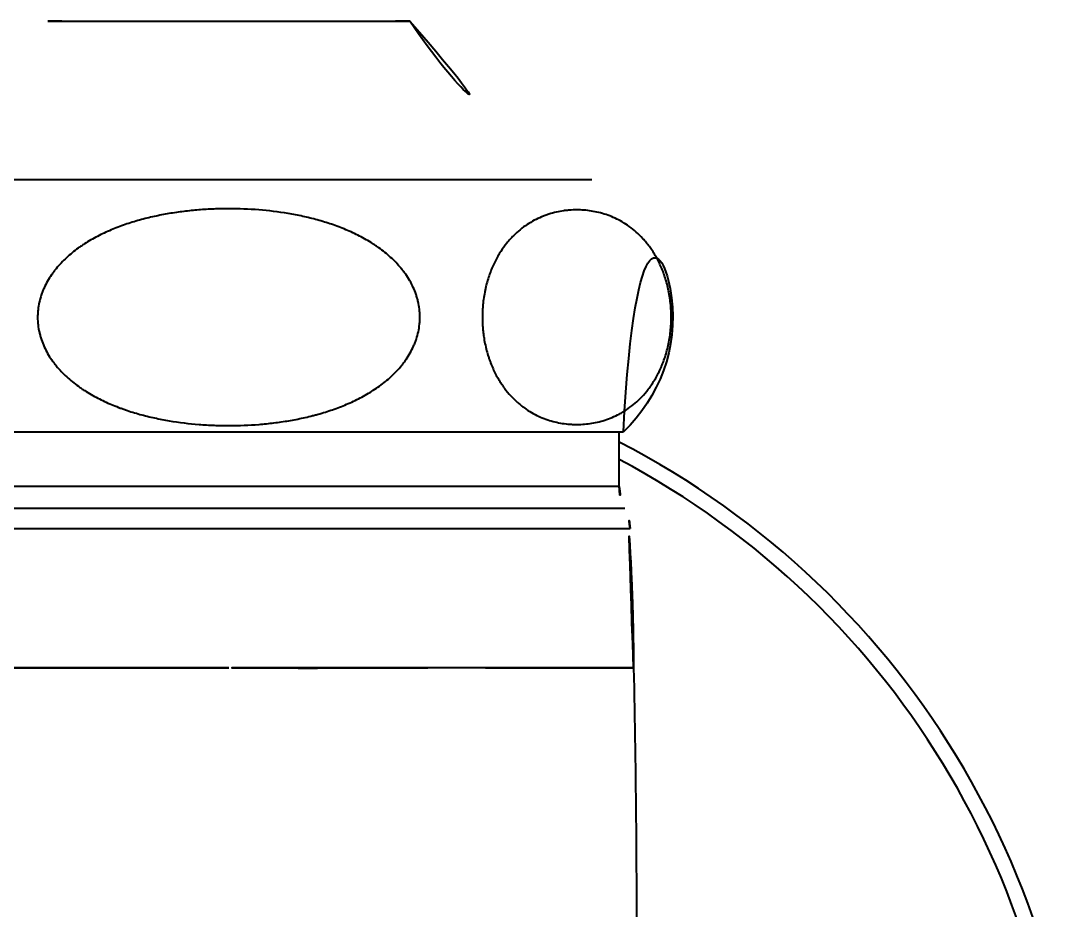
# Model space of a CAD drawing. Extents: x 16296677672 to 16296678106, y -37409616503 to -37409616185.
# Drawn here: x 16296677780.82 to 16296677814.7, y -37409616377.86 to -37409616349.19 of the extents above; entities that cross this region are included whole.
import ezdxf

# ---------------------------------------------------------------- set-up
doc = ezdxf.new("R2010")
doc.units = 0
doc.header["$LTSCALE"] = 10
doc.header["$MEASUREMENT"] = 0
doc.header["$PDMODE"] = 3
doc.header["$PDSIZE"] = -10
doc.layers.get('0').update_dxf_attribs({"linetype": 'CONTINUOUS'})
doc.layers.get('DEFPOINTS').update_dxf_attribs({"linetype": 'CONTINUOUS'})
doc.layers.add('DWG', color=7, linetype='CONTINUOUS')
doc.styles.add('Daelim Dimension', font='')
doc.styles.get('Daelim Dimension').set_extended_font_data('나눔고딕')
doc.dimstyles.new('DEFAULT', dxfattribs={"dimscale": 2, "dimtxt": 2, "dimasz": 2, "dimexe": 0, "dimexo": 2, "dimgap": 1, "dimtad": 1, "dimdec": 1, "dimzin": 9, "dimdsep": 46, "dimtxsty": 'Daelim Dimension', "dimcen": 0.5, "dimclrd": 252, "dimclre": 252, "dimclrt": 3, "dimadec": 1, "dimazin": 0, "dimtfac": 1, "dimtdec": 1, "dimtix": 1, "dimtmove": 0, "dimatfit": 3, "dimfxl": 1, "dimtolj": 1, "dimtzin": 1, "dimlwd": 9, "dimlwe": 9, "dimarcsym": 0})

# ---------------------------------------------------------------- blocks, each defined once
blk = doc.blocks.new('*D92')
at = {"color": 5, "lineweight": 9, "ltscale": 0.5, "transparency": 16777216}
for p, q in [((16296677826.205391, -37409616336.265823), (16296677851.151831, -37409616336.265823)), ((16296677851.151831, -37409616383.218193), (16296677851.151831, -37409616340.265823)), ((16296677791.52178, -37409616387.218193), (16296677851.151831, -37409616387.218193))]:
    blk.add_line(p, q, dxfattribs=at)
at = {"color": 5, "ltscale": 0.5, "transparency": 16777216}
for points in [[(16296677850.485161, -37409616340.265823), (16296677851.818501, -37409616340.265823), (16296677851.151831, -37409616336.265823)], [(16296677850.485161, -37409616383.218193), (16296677851.818501, -37409616383.218193), (16296677851.151831, -37409616387.218193)]]:
    blk.add_solid(points, dxfattribs=at)
at = {"layer": 'DEFPOINTS', "color": 0, "ltscale": 0.5, "transparency": 16777216}
for p in [(16296677822.205391, -37409616336.265823), (16296677851.151831, -37409616336.265823), (16296677787.52178, -37409616387.218193)]:
    blk.add_point(p, dxfattribs=at)
at = {"color": 7, "ltscale": 0.5, "transparency": 16777216, "insert": (16296677845.885719, -37409616361.730659), "char_height": 6, "attachment_point": 5, "rotation": 90, "style": 'Daelim Dimension'}
blk.add_mtext('\\A1;60~67', dxfattribs=at)

msp = doc.modelspace()

# ---------------------------------------------------------------- linework, layer by layer
at = {"ltscale": 0.5}
for radius, start, end in [(27.5, 293.3110896, 62.7301596), (27, 295.2252335, 62.1818648)]:
    msp.add_arc((16296677787.52177, -37409616387.21817), radius, start, end, dxfattribs=at)
at = {"layer": 'DWG', "color": 0}
for p, q in [((16296677782.137039, -37409616349.193901), (16296677781.67985, -37409616349.196297)), ((16296677781.67985, -37409616349.196297), (16296677793.363689, -37409616349.196297)), ((16296677782.137039, -37409616349.193901), (16296677792.9065, -37409616349.193901)), ((16296677793.363689, -37409616349.196297), (16296677792.9065, -37409616349.193901)), ((16296677775.803749, -37409616354.307137), (16296677799.23979, -37409616354.307137)), ((16296677774.789499, -37409616362.440559), (16296677800.25404, -37409616362.440559)), ((16296677800.121771, -37409616364.208908), (16296677800.121771, -37409616362.440437)), ((16296677800.121771, -37409616364.208908), (16296677774.92177, -37409616364.208908)), ((16296677774.74803, -37409616364.909653), (16296677800.295509, -37409616364.909653)), ((16296677774.575159, -37409616365.559143), (16296677800.46838, -37409616365.559143))]:
    msp.add_line(p, q, dxfattribs=at)
for centre, radius, start, end in [((16296677769.76367, -37409616341.42926), 14.224, 295.127748, 326.9034671), ((16296677805.279869, -37409616341.42926), 14.224, 213.0965329, 244.872252), ((16296677796.768141, -37409616358.7453), 5.08, 313.3303187, 60.8862732), ((16296677801.621771, -37409616364.208908), 1.5, 180, 207.8503203), ((16296677798.969259, -37409616365.610397), 1.5, 1.9578583, 27.8503203)]:
    msp.add_arc(centre, radius, start, end, dxfattribs=at)
for points, knots in [([(16296677787.52177, -37409616355.248009), (16296677787.846161, -37409616355.248009), (16296677788.16835, -37409616355.260757), (16296677788.80829, -37409616355.312073), (16296677789.12604, -37409616355.350616), (16296677789.59893, -37409616355.43013), (16296677789.755939, -37409616355.460274), (16296677790.068569, -37409616355.528503), (16296677790.224211, -37409616355.566612), (16296677790.53393, -37409616355.651772), (16296677790.688021, -37409616355.698822), (16296677790.91783, -37409616355.77713), (16296677790.994209, -37409616355.804527), (16296677791.14649, -37409616355.862137), (16296677791.2225, -37409616355.892403), (16296677791.448139, -37409616355.987099), (16296677791.59577, -37409616356.05558), (16296677791.884609, -37409616356.204773), (16296677792.02582, -37409616356.285461), (16296677792.197599, -37409616356.39537), (16296677792.23172, -37409616356.417809), (16296677792.299459, -37409616356.463638), (16296677792.33304, -37409616356.487007), (16296677792.43252, -37409616356.558273), (16296677792.497299, -37409616356.607399), (16296677792.68672, -37409616356.76001), (16296677792.80645, -37409616356.868683), (16296677792.974461, -37409616357.0439), (16296677793.028521, -37409616357.104362), (16296677793.1064, -37409616357.198463), (16296677793.131821, -37409616357.230392), (16296677793.181511, -37409616357.295464), (16296677793.205839, -37409616357.328667), (16296677793.3234, -37409616357.49646), (16296677793.405251, -37409616357.636993), (16296677793.50729, -37409616357.858521), (16296677793.53783, -37409616357.934158), (16296677793.57795, -37409616358.050552), (16296677793.59038, -37409616358.089897), (16296677793.61298, -37409616358.168633), (16296677793.623199, -37409616358.20813), (16296677793.66885, -37409616358.406303), (16296677793.68807, -37409616358.566971), (16296677793.68951, -37409616358.770599), (16296677793.68866, -37409616358.811462), (16296677793.68564, -37409616358.872978), (16296677793.684349, -37409616358.893547), (16296677793.681179, -37409616358.934593), (16296677793.67182, -37409616359.03685), (16296677793.655479, -37409616359.137421), (16296677793.62084, -37409616359.296288), (16296677793.59927, -37409616359.374687), (16296677793.56078, -37409616359.490829), (16296677793.546921, -37409616359.529297), (16296677793.517179, -37409616359.605728), (16296677793.501261, -37409616359.643784), (16296677793.417419, -37409616359.831062), (16296677793.336599, -37409616359.972603), (16296677793.22098, -37409616360.140747), (16296677793.197121, -37409616360.173927), (16296677793.14798, -37409616360.239449), (16296677793.12266, -37409616360.271828), (16296677793.044901, -37409616360.36734), (16296677792.990931, -37409616360.428596), (16296677792.82329, -37409616360.605881), (16296677792.703939, -37409616360.715477), (16296677792.452579, -37409616360.920319), (16296677792.32053, -37409616361.015572), (16296677792.04546, -37409616361.193459), (16296677791.90461, -37409616361.274696), (16296677791.61747, -37409616361.424522), (16296677791.471161, -37409616361.493073), (16296677791.173861, -37409616361.619278), (16296677791.02286, -37409616361.676933), (16296677790.71674, -37409616361.782623), (16296677790.561609, -37409616361.830658), (16296677790.36536, -37409616361.885277), (16296677790.325991, -37409616361.895927), (16296677790.247271, -37409616361.916634), (16296677790.12911, -37409616361.946831), (16296677790.0107, -37409616361.974541), (16296677789.77356, -37409616362.026817), (16296677789.615061, -37409616362.057518), (16296677789.29731, -37409616362.11142), (16296677789.138069, -37409616362.134613), (16296677788.81889, -37409616362.174088), (16296677788.65896, -37409616362.190361), (16296677788.17819, -37409616362.22934), (16296677787.85639, -37409616362.242287), (16296677787.371811, -37409616362.242737), (16296677787.20997, -37409616362.239723), (16296677786.966721, -37409616362.230278), (16296677786.885481, -37409616362.226311), (16296677786.723391, -37409616362.216743), (16296677786.6425, -37409616362.211143), (16296677786.23884, -37409616362.179008), (16296677785.91843, -37409616362.140182), (16296677785.44203, -37409616362.06002), (16296677785.28393, -37409616362.029617), (16296677784.96928, -37409616361.96077), (16296677784.812731, -37409616361.922333), (16296677784.50135, -37409616361.836411), (16296677784.346531, -37409616361.788948), (16296677784.15424, -37409616361.723129), (16296677784.11585, -37409616361.709641), (16296677784.03919, -37409616361.681992), (16296677784.0009, -37409616361.667809), (16296677783.886551, -37409616361.624352), (16296677783.810961, -37409616361.594109), (16296677783.586229, -37409616361.499367), (16296677783.43914, -37409616361.430847), (16296677783.151199, -37409616361.281548), (16296677783.010349, -37409616361.200752), (16296677782.838921, -37409616361.090652), (16296677782.804871, -37409616361.068169), (16296677782.737249, -37409616361.022247), (16296677782.703711, -37409616360.998817), (16296677782.60437, -37409616360.927383), (16296677782.539671, -37409616360.87812), (16296677782.35051, -37409616360.725067), (16296677782.23093, -37409616360.616081), (16296677782.06316, -37409616360.440224), (16296677782.00918, -37409616360.379532), (16296677781.93144, -37409616360.285049), (16296677781.906059, -37409616360.252983), (16296677781.856461, -37409616360.187622), (16296677781.83234, -37409616360.154457), (16296677781.71566, -37409616359.986847), (16296677781.634371, -37409616359.846321), (16296677781.53307, -37409616359.624489), (16296677781.50275, -37409616359.548698), (16296677781.46961, -37409616359.451424), (16296677781.46323, -37409616359.43187), (16296677781.451019, -37409616359.392754), (16296677781.433531, -37409616359.333939), (16296677781.418449, -37409616359.274818), (16296677781.3736, -37409616359.077011), (16296677781.354891, -37409616358.916473), (16296677781.35413, -37409616358.712784), (16296677781.35511, -37409616358.671883), (16296677781.358339, -37409616358.610313), (16296677781.359711, -37409616358.589737), (16296677781.36301, -37409616358.548813), (16296677781.372669, -37409616358.446808), (16296677781.389299, -37409616358.346443), (16296677781.424379, -37409616358.187843), (16296677781.44615, -37409616358.109528), (16296677781.48497, -37409616357.993523), (16296677781.49894, -37409616357.955078), (16296677781.5289, -37409616357.878693), (16296677781.54491, -37409616357.840729), (16296677781.629089, -37409616357.653976), (16296677781.710159, -37409616357.512741), (16296677781.82609, -37409616357.344887), (16296677781.85001, -37409616357.31176), (16296677781.89929, -37409616357.246353), (16296677781.92469, -37409616357.213997), (16296677782.002489, -37409616357.118797), (16296677782.05648, -37409616357.057739), (16296677782.224199, -37409616356.880951), (16296677782.343599, -37409616356.771606), (16296677782.53223, -37409616356.618294), (16296677782.596701, -37409616356.56897), (16296677782.695641, -37409616356.497498), (16296677782.728991, -37409616356.474091), (16296677782.796419, -37409616356.428093), (16296677782.83054, -37409616356.405457), (16296677783.002291, -37409616356.294647), (16296677783.143009, -37409616356.213631), (16296677783.42997, -37409616356.064201), (16296677783.576191, -37409616355.995811), (16296677783.873381, -37409616355.869873), (16296677784.02433, -37409616355.812317), (16296677784.33042, -37409616355.706833), (16296677784.48559, -37409616355.658859), (16296677784.799561, -37409616355.571617), (16296677784.95715, -37409616355.5327), (16296677785.27338, -37409616355.463097), (16296677785.43202, -37409616355.432426), (16296677785.750259, -37409616355.378571), (16296677785.909861, -37409616355.355377), (16296677786.22994, -37409616355.315933), (16296677786.550911, -37409616355.283417), (16296677786.873569, -37409616355.264107), (16296677787.11618, -37409616355.254463), (16296677787.23764, -37409616355.250832), (16296677787.37962, -37409616355.248718), (16296677787.440519, -37409616355.248268), (16296677787.48114, -37409616355.248062), (16296677787.501499, -37409616355.248009), (16296677787.52177, -37409616355.248009)], [0, 0, 0, 0, 0.03125, 0.03125, 0.0625, 0.0625, 0.078125, 0.078125, 0.09375, 0.09375, 0.109375, 0.109375, 0.1171875, 0.1171875, 0.125, 0.125, 0.140625, 0.140625, 0.15625, 0.15625, 0.16015625, 0.16015625, 0.1640625, 0.1640625, 0.171875, 0.171875, 0.1875, 0.1875, 0.1953125, 0.1953125, 0.19921875, 0.19921875, 0.203125, 0.203125, 0.21875, 0.21875, 0.2265625, 0.2265625, 0.23046875, 0.23046875, 0.234375, 0.234375, 0.25, 0.25, 0.25390625, 0.25390625, 0.255859375, 0.255859375, 0.2578125, 0.265625, 0.265625, 0.2734375, 0.2734375, 0.27734375, 0.27734375, 0.28125, 0.28125, 0.296875, 0.296875, 0.30078125, 0.30078125, 0.3046875, 0.3046875, 0.3125, 0.3125, 0.328125, 0.328125, 0.34375, 0.34375, 0.359375, 0.359375, 0.375, 0.375, 0.390625, 0.390625, 0.40625, 0.40625, 0.41015625, 0.41015625, 0.4140625, 0.421875, 0.421875, 0.4375, 0.4375, 0.453125, 0.453125, 0.46875, 0.46875, 0.5, 0.5, 0.515625, 0.515625, 0.5234375, 0.5234375, 0.53125, 0.53125, 0.5625, 0.5625, 0.578125, 0.578125, 0.59375, 0.59375, 0.609375, 0.609375, 0.61328125, 0.61328125, 0.6171875, 0.6171875, 0.625, 0.625, 0.640625, 0.640625, 0.65625, 0.65625, 0.66015625, 0.66015625, 0.6640625, 0.6640625, 0.671875, 0.671875, 0.6875, 0.6875, 0.6953125, 0.6953125, 0.69921875, 0.69921875, 0.703125, 0.703125, 0.71875, 0.71875, 0.7265625, 0.7265625, 0.728515625, 0.728515625, 0.73046875, 0.734375, 0.734375, 0.75, 0.75, 0.75390625, 0.75390625, 0.755859375, 0.755859375, 0.7578125, 0.765625, 0.765625, 0.7734375, 0.7734375, 0.77734375, 0.77734375, 0.78125, 0.78125, 0.796875, 0.796875, 0.80078125, 0.80078125, 0.8046875, 0.8046875, 0.8125, 0.8125, 0.828125, 0.828125, 0.8359375, 0.8359375, 0.83984375, 0.83984375, 0.84375, 0.84375, 0.859375, 0.859375, 0.875, 0.875, 0.890625, 0.890625, 0.90625, 0.90625, 0.921875, 0.921875, 0.9375, 0.9375, 0.953125, 0.953125, 0.96875, 0.984375, 0.984375, 0.9921875, 0.99609375, 0.998046875, 0.998046875, 1, 1, 1, 1]), ([(16296677798.568899, -37409616355.29026), (16296677798.729099, -37409616355.280609), (16296677798.88839, -37409616355.28376), (16296677799.205191, -37409616355.315132), (16296677799.3627, -37409616355.343353), (16296677799.597509, -37409616355.406082), (16296677799.675541, -37409616355.430412), (16296677799.83107, -37409616355.486473), (16296677799.908581, -37409616355.518204), (16296677800.063009, -37409616355.589813), (16296677800.139931, -37409616355.629707), (16296677800.293119, -37409616355.718781), (16296677800.369381, -37409616355.767937), (16296677800.521139, -37409616355.877098), (16296677800.595881, -37409616355.936546), (16296677800.742701, -37409616356.066422), (16296677800.814791, -37409616356.136848), (16296677800.920641, -37409616356.252052), (16296677800.95554, -37409616356.292053), (16296677801.00725, -37409616356.354683), (16296677801.024401, -37409616356.376022), (16296677801.058399, -37409616356.419487), (16296677801.07523, -37409616356.44162), (16296677801.15851, -37409616356.554207), (16296677801.22237, -37409616356.650589), (16296677801.3437, -37409616356.85788), (16296677801.40119, -37409616356.968788), (16296677801.468229, -37409616357.118423), (16296677801.48139, -37409616357.148888), (16296677801.5072, -37409616357.211021), (16296677801.51988, -37409616357.242752), (16296677801.556829, -37409616357.339127), (16296677801.58005, -37409616357.405006), (16296677801.645201, -37409616357.607727), (16296677801.682659, -37409616357.749649), (16296677801.716909, -37409616357.918282), (16296677801.7206, -37409616357.937141), (16296677801.72777, -37409616357.975121), (16296677801.73123, -37409616357.994247), (16296677801.74123, -37409616358.051682), (16296677801.74737, -37409616358.090134), (16296677801.764231, -37409616358.206009), (16296677801.782511, -37409616358.361877), (16296677801.79229, -37409616358.520523), (16296677801.79631, -37409616358.640587), (16296677801.797501, -37409616358.70089), (16296677801.797409, -37409616358.761597), (16296677801.79707, -37409616358.802177), (16296677801.796749, -37409616358.82254), (16296677801.792629, -37409616359.005203), (16296677801.779949, -37409616359.163818), (16296677801.74852, -37409616359.396629), (16296677801.73597, -37409616359.473373), (16296677801.70677, -37409616359.62516), (16296677801.69035, -37409616359.699059), (16296677801.63616, -37409616359.915077), (16296677801.59347, -37409616360.051659), (16296677801.53293, -37409616360.214279), (16296677801.52047, -37409616360.246353), (16296677801.49506, -37409616360.309212), (16296677801.45615, -37409616360.401756), (16296677801.41494, -37409616360.48938), (16296677801.329769, -37409616360.658684), (16296677801.26932, -37409616360.763657), (16296677801.17396, -37409616360.911057), (16296677801.141399, -37409616360.958504), (16296677801.09144, -37409616361.027283), (16296677801.07464, -37409616361.049767), (16296677801.040859, -37409616361.09375), (16296677801.023861, -37409616361.115273), (16296677800.938351, -37409616361.220657), (16296677800.868311, -37409616361.297882), (16296677800.72551, -37409616361.440437), (16296677800.652731, -37409616361.50576), (16296677800.50481, -37409616361.626068), (16296677800.429661, -37409616361.681053), (16296677800.31535, -37409616361.756592), (16296677800.276951, -37409616361.780632), (16296677800.19976, -37409616361.826439), (16296677800.1611, -37409616361.848137), (16296677800.044889, -37409616361.909866), (16296677799.96714, -37409616361.946548), (16296677799.81115, -37409616362.011963), (16296677799.73291, -37409616362.040672), (16296677799.575979, -37409616362.090881), (16296677799.49729, -37409616362.112358), (16296677799.260599, -37409616362.166672), (16296677799.101971, -37409616362.189453), (16296677798.86286, -37409616362.204758), (16296677798.782961, -37409616362.206688), (16296677798.662821, -37409616362.204803), (16296677798.622681, -37409616362.203369), (16296677798.542509, -37409616362.198914), (16296677798.502501, -37409616362.195877), (16296677798.302851, -37409616362.17672), (16296677798.14436, -37409616362.148689), (16296677797.9086, -37409616362.08625), (16296677797.830351, -37409616362.062019), (16296677797.674549, -37409616362.006218), (16296677797.59701, -37409616361.974663), (16296677797.442711, -37409616361.903488), (16296677797.36595, -37409616361.863876), (16296677797.21331, -37409616361.77562), (16296677797.13743, -37409616361.726967), (16296677797.024361, -37409616361.646179), (16296677796.986799, -37409616361.617943), (16296677796.93067, -37409616361.573441), (16296677796.911989, -37409616361.55825), (16296677796.87471, -37409616361.52713), (16296677796.85611, -37409616361.5112), (16296677796.76367, -37409616361.429916), (16296677796.69121, -37409616361.35952), (16296677796.549721, -37409616361.206352), (16296677796.48068, -37409616361.123596), (16296677796.39691, -37409616361.011009), (16296677796.380289, -37409616360.988029), (16296677796.347309, -37409616360.941109), (16296677796.330959, -37409616360.917183), (16296677796.282579, -37409616360.844238), (16296677796.25115, -37409616360.793991), (16296677796.159451, -37409616360.638023), (16296677796.10177, -37409616360.527138), (16296677796.021379, -37409616360.348557), (16296677795.9956, -37409616360.286987), (16296677795.958651, -37409616360.191208), (16296677795.946609, -37409616360.158707), (16296677795.923149, -37409616360.092506), (16296677795.91172, -37409616360.058777), (16296677795.856689, -37409616359.888634), (16296677795.81901, -37409616359.746437), (16296677795.773239, -37409616359.522881), (16296677795.75979, -37409616359.44664), (16296677795.74542, -37409616359.348991), (16296677795.74268, -37409616359.329353), (16296677795.737459, -37409616359.290077), (16296677795.730061, -37409616359.231102), (16296677795.723881, -37409616359.171898), (16296677795.70603, -37409616358.974037), (16296677795.700451, -37409616358.814148), (16296677795.704781, -37409616358.61219), (16296677795.706209, -37409616358.571678), (16296677795.710251, -37409616358.490509), (16296677795.71282, -37409616358.450233), (16296677795.722179, -37409616358.330254), (16296677795.730579, -37409616358.251427), (16296677795.75148, -37409616358.095993), (16296677795.763981, -37409616358.019379), (16296677795.785709, -37409616357.906052), (16296677795.793449, -37409616357.868538), (16296677795.8099, -37409616357.794037), (16296677795.818569, -37409616357.757278), (16296677795.86388, -37409616357.576347), (16296677795.90649, -37409616357.440163), (16296677795.978399, -37409616357.246643), (16296677796.00371, -37409616357.183937), (16296677796.04356, -37409616357.09243), (16296677796.05718, -37409616357.062309), (16296677796.084949, -37409616357.003082), (16296677796.099051, -37409616356.974052), (16296677796.170641, -37409616356.831673), (16296677796.23126, -37409616356.726517), (16296677796.35799, -37409616356.530647), (16296677796.42412, -37409616356.439934), (16296677796.526859, -37409616356.313171), (16296677796.56171, -37409616356.272476), (16296677796.632509, -37409616356.194023), (16296677796.668221, -37409616356.15654), (16296677796.77618, -37409616356.048859), (16296677796.84926, -37409616355.983383), (16296677796.997311, -37409616355.863159), (16296677797.07229, -37409616355.808434), (16296677797.22389, -37409616355.708351), (16296677797.30051, -37409616355.663017), (16296677797.45525, -37409616355.580818), (16296677797.533369, -37409616355.543938), (16296677797.65156, -37409616355.494438), (16296677797.691099, -37409616355.47892), (16296677797.770241, -37409616355.44986), (16296677797.809851, -37409616355.436287), (16296677797.928869, -37409616355.398392), (16296677798.008421, -37409616355.376831), (16296677798.16791, -37409616355.340599), (16296677798.24785, -37409616355.325943), (16296677798.36804, -37409616355.308884), (16296677798.4282, -37409616355.301582), (16296677798.49851, -37409616355.295212), (16296677798.533701, -37409616355.292557), (16296677798.54878, -37409616355.291527), (16296677798.55884, -37409616355.290878), (16296677798.56389, -37409616355.290558), (16296677798.568899, -37409616355.29026)], [0, 0, 0, 0, 0.03125, 0.03125, 0.0625, 0.0625, 0.078125, 0.078125, 0.09375, 0.09375, 0.109375, 0.109375, 0.125, 0.125, 0.140625, 0.140625, 0.15625, 0.15625, 0.1640625, 0.1640625, 0.16796875, 0.16796875, 0.171875, 0.171875, 0.1875, 0.1875, 0.203125, 0.203125, 0.20703125, 0.20703125, 0.2109375, 0.2109375, 0.21875, 0.21875, 0.234375, 0.234375, 0.236328125, 0.236328125, 0.23828125, 0.23828125, 0.2421875, 0.2421875, 0.25, 0.2578125, 0.2578125, 0.26171875, 0.263671875, 0.263671875, 0.265625, 0.265625, 0.28125, 0.28125, 0.2890625, 0.2890625, 0.296875, 0.296875, 0.3125, 0.3125, 0.31640625, 0.31640625, 0.3203125, 0.328125, 0.328125, 0.34375, 0.34375, 0.3515625, 0.3515625, 0.35546875, 0.35546875, 0.359375, 0.359375, 0.375, 0.375, 0.390625, 0.390625, 0.40625, 0.40625, 0.4140625, 0.4140625, 0.421875, 0.421875, 0.4375, 0.4375, 0.453125, 0.453125, 0.46875, 0.46875, 0.5, 0.5, 0.515625, 0.515625, 0.5234375, 0.5234375, 0.53125, 0.53125, 0.5625, 0.5625, 0.578125, 0.578125, 0.59375, 0.59375, 0.609375, 0.609375, 0.625, 0.625, 0.6328125, 0.6328125, 0.63671875, 0.63671875, 0.640625, 0.640625, 0.65625, 0.65625, 0.671875, 0.671875, 0.67578125, 0.67578125, 0.6796875, 0.6796875, 0.6875, 0.6875, 0.703125, 0.703125, 0.7109375, 0.7109375, 0.71484375, 0.71484375, 0.71875, 0.71875, 0.734375, 0.734375, 0.7421875, 0.7421875, 0.744140625, 0.744140625, 0.74609375, 0.75, 0.75, 0.765625, 0.765625, 0.76953125, 0.76953125, 0.7734375, 0.7734375, 0.78125, 0.78125, 0.7890625, 0.7890625, 0.79296875, 0.79296875, 0.796875, 0.796875, 0.8125, 0.8125, 0.8203125, 0.8203125, 0.82421875, 0.82421875, 0.828125, 0.828125, 0.84375, 0.84375, 0.859375, 0.859375, 0.8671875, 0.8671875, 0.875, 0.875, 0.890625, 0.890625, 0.90625, 0.90625, 0.921875, 0.921875, 0.9375, 0.9375, 0.9453125, 0.9453125, 0.953125, 0.953125, 0.96875, 0.96875, 0.984375, 0.984375, 0.9921875, 0.99609375, 0.998046875, 0.999023437, 0.999023437, 1, 1, 1, 1]), ([(16296677787.521681, -37409616370.052757), (16296677787.47407, -37409616370.052567), (16296677787.37887, -37409616370.0522), (16296677787.236191, -37409616370.051743), (16296677787.0938, -37409616370.051559), (16296677786.951771, -37409616370.051567), (16296677786.81007, -37409616370.051529), (16296677786.668671, -37409616370.051529), (16296677786.52758, -37409616370.051582), (16296677786.38681, -37409616370.051697), (16296677786.246349, -37409616370.051872), (16296677786.106211, -37409616370.052078), (16296677785.966379, -37409616370.052254), (16296677785.82683, -37409616370.052383), (16296677785.687571, -37409616370.052429), (16296677785.548599, -37409616370.052422), (16296677785.40991, -37409616370.052353), (16296677785.2715, -37409616370.052254), (16296677785.133381, -37409616370.052078), (16296677784.99555, -37409616370.051872), (16296677784.858009, -37409616370.051659), (16296677784.72077, -37409616370.051453), (16296677784.58383, -37409616370.051247), (16296677784.447201, -37409616370.051109), (16296677784.310881, -37409616370.051033), (16296677784.174879, -37409616370.051003), (16296677784.039209, -37409616370.051048), (16296677783.903851, -37409616370.051163), (16296677783.76882, -37409616370.051353), (16296677783.634109, -37409616370.051582), (16296677783.49971, -37409616370.051849), (16296677783.365629, -37409616370.052109), (16296677783.23184, -37409616370.052338), (16296677783.098339, -37409616370.052521), (16296677782.965139, -37409616370.05265), (16296677782.832211, -37409616370.052719), (16296677782.701599, -37409616370.052742), (16296677782.573469, -37409616370.052757), (16296677782.447941, -37409616370.052788), (16296677782.3232, -37409616370.052841), (16296677782.19924, -37409616370.052948), (16296677782.07608, -37409616370.053131), (16296677781.953711, -37409616370.053398), (16296677781.83218, -37409616370.053841), (16296677781.711439, -37409616370.054192), (16296677781.59148, -37409616370.054527), (16296677781.47229, -37409616370.054871), (16296677781.35388, -37409616370.055222), (16296677781.23625, -37409616370.05558), (16296677781.1194, -37409616370.055946), (16296677781.00333, -37409616370.056328), (16296677780.88805, -37409616370.056732), (16296677780.77354, -37409616370.057137), (16296677780.65983, -37409616370.057571), (16296677780.54689, -37409616370.058006), (16296677780.43474, -37409616370.058449), (16296677780.32337, -37409616370.058884), (16296677780.21278, -37409616370.059303), (16296677780.102961, -37409616370.059677), (16296677779.993919, -37409616370.060013), (16296677779.885639, -37409616370.060272), (16296677779.77813, -37409616370.060448), (16296677779.67137, -37409616370.060532), (16296677779.565359, -37409616370.060493), (16296677779.4601, -37409616370.060318), (16296677779.355579, -37409616370.059998), (16296677779.25181, -37409616370.059517), (16296677779.14876, -37409616370.058884), (16296677779.046459, -37409616370.058083), (16296677778.94486, -37409616370.057137), (16296677778.843969, -37409616370.056007), (16296677778.74391, -37409616370.054993), (16296677778.64464, -37409616370.054108), (16296677778.54619, -37409616370.053391), (16296677778.44857, -37409616370.052856), (16296677778.351801, -37409616370.052544), (16296677778.20808, -37409616370.052368), (16296677778.02039, -37409616370.052773), (16296677777.79283, -37409616370.053917), (16296677777.57246, -37409616370.055313), (16296677777.359209, -37409616370.056641), (16296677777.153, -37409616370.057716), (16296677776.953739, -37409616370.058388), (16296677776.76158, -37409616370.058861), (16296677776.57667, -37409616370.059387), (16296677776.398621, -37409616370.059212), (16296677776.22752, -37409616370.058456), (16296677776.06344, -37409616370.05735), (16296677775.90646, -37409616370.056122), (16296677775.756639, -37409616370.054947), (16296677775.61401, -37409616370.053963), (16296677775.478519, -37409616370.053123), (16296677775.38916, -37409616370.052849), (16296677775.339899, -37409616370.052849), (16296677775.32793, -37409616370.052849), (16296677775.31604, -37409616370.052849), (16296677775.30423, -37409616370.052856), (16296677775.292509, -37409616370.052856), (16296677775.280861, -37409616370.052872), (16296677775.2693, -37409616370.052887), (16296677775.25782, -37409616370.052902), (16296677775.24642, -37409616370.052917), (16296677775.2351, -37409616370.052933), (16296677775.223869, -37409616370.052948), (16296677775.212709, -37409616370.052971), (16296677775.20163, -37409616370.052994), (16296677775.190639, -37409616370.053009), (16296677775.179729, -37409616370.053032), (16296677775.1689, -37409616370.053047), (16296677775.15815, -37409616370.053078), (16296677775.14748, -37409616370.053101), (16296677775.13689, -37409616370.053131), (16296677775.126381, -37409616370.053146), (16296677775.11595, -37409616370.053177), (16296677775.10561, -37409616370.053207), (16296677775.095341, -37409616370.05323), (16296677775.085159, -37409616370.053261), (16296677775.07506, -37409616370.053284), (16296677775.065029, -37409616370.053307), (16296677775.05509, -37409616370.053337), (16296677775.045231, -37409616370.053368), (16296677775.03545, -37409616370.053398), (16296677775.025749, -37409616370.053421), (16296677775.01614, -37409616370.053452), (16296677775.006599, -37409616370.053467), (16296677774.997141, -37409616370.053497), (16296677774.98777, -37409616370.053543), (16296677774.97847, -37409616370.053558), (16296677774.969259, -37409616370.053589), (16296677774.960131, -37409616370.053612), (16296677774.951071, -37409616370.053642), (16296677774.942101, -37409616370.053673), (16296677774.93321, -37409616370.053703), (16296677774.9244, -37409616370.053726), (16296677774.91567, -37409616370.053749), (16296677774.90703, -37409616370.05378), (16296677774.89846, -37409616370.053802), (16296677774.889971, -37409616370.053833), (16296677774.881571, -37409616370.053848), (16296677774.87324, -37409616370.053871), (16296677774.865, -37409616370.053886), (16296677774.856831, -37409616370.053902), (16296677774.848749, -37409616370.053917), (16296677774.84074, -37409616370.053932), (16296677774.832821, -37409616370.05394), (16296677774.82497, -37409616370.053947), (16296677774.817209, -37409616370.053963), (16296677774.80953, -37409616370.053963), (16296677774.80192, -37409616370.053963), (16296677774.794399, -37409616370.053963), (16296677774.786961, -37409616370.053947), (16296677774.779591, -37409616370.05394), (16296677774.77231, -37409616370.053932), (16296677774.76511, -37409616370.053917), (16296677774.75798, -37409616370.053902), (16296677774.75094, -37409616370.053879), (16296677774.74398, -37409616370.053864), (16296677774.737101, -37409616370.053841), (16296677774.730301, -37409616370.05381), (16296677774.72357, -37409616370.053787), (16296677774.71693, -37409616370.053757), (16296677774.710369, -37409616370.053726), (16296677774.70389, -37409616370.053703), (16296677774.697491, -37409616370.053673), (16296677774.691179, -37409616370.053642), (16296677774.68494, -37409616370.053612), (16296677774.67878, -37409616370.053574), (16296677774.672701, -37409616370.053543), (16296677774.66671, -37409616370.053497), (16296677774.660789, -37409616370.053467), (16296677774.654961, -37409616370.053436), (16296677774.6492, -37409616370.053398), (16296677774.64353, -37409616370.053352), (16296677774.637939, -37409616370.053307), (16296677774.632429, -37409616370.053284), (16296677774.626989, -37409616370.05323), (16296677774.621639, -37409616370.053177), (16296677774.616369, -37409616370.053139), (16296677774.611179, -37409616370.053093), (16296677774.60607, -37409616370.05304), (16296677774.60104, -37409616370.052994), (16296677774.59609, -37409616370.052933), (16296677774.591221, -37409616370.052879), (16296677774.58643, -37409616370.052818), (16296677774.58172, -37409616370.052757), (16296677774.577089, -37409616370.052689), (16296677774.57254, -37409616370.052612), (16296677774.568069, -37409616370.052544), (16296677774.563669, -37409616370.052452), (16296677774.559361, -37409616370.052368), (16296677774.55513, -37409616370.052277), (16296677774.55098, -37409616370.052177), (16296677774.546909, -37409616370.052078), (16296677774.542919, -37409616370.051979), (16296677774.539, -37409616370.05188), (16296677774.53517, -37409616370.051781), (16296677774.53142, -37409616370.051682), (16296677774.52776, -37409616370.051582), (16296677774.52417, -37409616370.051491), (16296677774.52066, -37409616370.051399), (16296677774.517241, -37409616370.051308), (16296677774.513901, -37409616370.051224), (16296677774.510639, -37409616370.051147), (16296677774.507469, -37409616370.051071), (16296677774.50437, -37409616370.051003), (16296677774.50136, -37409616370.050941), (16296677774.49843, -37409616370.05088), (16296677774.495581, -37409616370.050827), (16296677774.492821, -37409616370.050789), (16296677774.490141, -37409616370.050751), (16296677774.487539, -37409616370.05072), (16296677774.48502, -37409616370.050697), (16296677774.48259, -37409616370.050682), (16296677774.48024, -37409616370.050667), (16296677774.47797, -37409616370.050667), (16296677774.47579, -37409616370.050682), (16296677774.47368, -37409616370.050697), (16296677774.471661, -37409616370.050713), (16296677774.469721, -37409616370.050743), (16296677774.467871, -37409616370.050774), (16296677774.466089, -37409616370.050797), (16296677774.464399, -37409616370.050819), (16296677774.46278, -37409616370.050873), (16296677774.461241, -37409616370.050873), (16296677774.459761, -37409616370.050842), (16296677774.45837, -37409616370.050797), (16296677774.45705, -37409616370.050774), (16296677774.45582, -37409616370.050743), (16296677774.454679, -37409616370.050728), (16296677774.453621, -37409616370.050728), (16296677774.45265, -37409616370.050758), (16296677774.451759, -37409616370.050812), (16296677774.45097, -37409616370.050888), (16296677774.45027, -37409616370.050987), (16296677774.449659, -37409616370.051117), (16296677774.449129, -37409616370.051277), (16296677774.4487, -37409616370.051453), (16296677774.44836, -37409616370.051666), (16296677774.448099, -37409616370.051903), (16296677774.447941, -37409616370.052147), (16296677774.44788, -37409616370.052422), (16296677774.447889, -37409616370.052811), (16296677774.44791, -37409616370.052849), (16296677774.44792, -37409616370.052872)], [0, 0, 0, 0, 0.006938351, 0.013873761, 0.020793419, 0.027696349, 0.034587144, 0.041467564, 0.04833798, 0.055198917, 0.062051034, 0.068894832, 0.075731646, 0.082562817, 0.089389261, 0.096211863, 0.103031476, 0.109848728, 0.116664069, 0.123478695, 0.130293271, 0.137108481, 0.143925033, 0.150743655, 0.157565092, 0.164390104, 0.171219457, 0.178053915, 0.18489432, 0.191741109, 0.198595082, 0.205457047, 0.212327814, 0.219208213, 0.226099098, 0.233001363, 0.239915946, 0.246526581, 0.253123547, 0.259707691, 0.266279869, 0.272840919, 0.279391631, 0.285932608, 0.292461315, 0.298981287, 0.305492765, 0.31199647, 0.318493122, 0.324983432, 0.331468101, 0.337947814, 0.344423228, 0.350894975, 0.357363652, 0.36382982, 0.370293999, 0.376756668, 0.383218266, 0.389679196, 0.39613983, 0.402600518, 0.409061597, 0.415523411, 0.421986324, 0.428450746, 0.434917153, 0.441386122, 0.447858358, 0.454334733, 0.460819593, 0.467315677, 0.47382347, 0.480344296, 0.48687947, 0.493430215, 0.499996544, 0.51639123, 0.532733215, 0.549025124, 0.56527069, 0.581475468, 0.597648073, 0.613805278, 0.629956123, 0.646097918, 0.662242688, 0.678407237, 0.694608723, 0.710863054, 0.727183972, 0.743584032, 0.760083296, 0.761690736, 0.763297664, 0.764904085, 0.766510005, 0.768115429, 0.769720362, 0.771324809, 0.772928775, 0.774532267, 0.776135289, 0.777737848, 0.779339949, 0.780941598, 0.782542803, 0.784143569, 0.785743902, 0.78734381, 0.7889433, 0.790542378, 0.792141053, 0.793739331, 0.795337221, 0.79693473, 0.798531866, 0.800128639, 0.801725056, 0.803321126, 0.804916859, 0.806512263, 0.808107347, 0.809702121, 0.811296595, 0.812890779, 0.814484681, 0.816078313, 0.817671684, 0.819264805, 0.820857686, 0.822450337, 0.824042768, 0.825634991, 0.827227016, 0.828818834, 0.830410374, 0.832001674, 0.833592744, 0.835183591, 0.836774225, 0.838364654, 0.839954888, 0.841544934, 0.843134801, 0.844724499, 0.84631397, 0.847903222, 0.849492289, 0.851081189, 0.852669939, 0.854258559, 0.855847064, 0.857435473, 0.859023801, 0.860612064, 0.862200278, 0.863788458, 0.865376618, 0.866964773, 0.868552936, 0.87014112, 0.871729338, 0.873317602, 0.874905923, 0.876494312, 0.878082781, 0.879671339, 0.881259995, 0.882848758, 0.884437637, 0.886026639, 0.887615772, 0.889205041, 0.890794452, 0.892384011, 0.893973721, 0.895563587, 0.89715361, 0.898743794, 0.900334139, 0.901924645, 0.903515312, 0.905106138, 0.906697047, 0.908288026, 0.90987911, 0.911470325, 0.913061699, 0.914653265, 0.916245058, 0.917837116, 0.919429478, 0.921022185, 0.922615279, 0.924208802, 0.925802796, 0.927397304, 0.928992364, 0.930588018, 0.932184301, 0.933781249, 0.935378894, 0.936977266, 0.938576392, 0.940176293, 0.94177699, 0.943378496, 0.944980824, 0.94658398, 0.948187966, 0.94979278, 0.951398424, 0.953004979, 0.954612424, 0.956220744, 0.95782992, 0.959439928, 0.961050736, 0.962662309, 0.964274607, 0.965887583, 0.967499826, 0.96911114, 0.970722444, 0.972334269, 0.973947051, 0.975561145, 0.977176831, 0.978794327, 0.980413796, 0.982035357, 0.983659093, 0.985285061, 0.986913301, 0.988543843, 0.990176719, 0.99181197, 0.993449656, 0.995089862, 0.996732714, 0.998371586, 1, 1, 1, 1]), ([(16296677797.129829, -37409616370.052856), (16296677797.1185, -37409616370.052856), (16296677797.09589, -37409616370.052856), (16296677797.061819, -37409616370.052841), (16296677797.027731, -37409616370.052834), (16296677796.99362, -37409616370.052803), (16296677796.959499, -37409616370.052757), (16296677796.925381, -37409616370.052719), (16296677796.89127, -37409616370.052673), (16296677796.85717, -37409616370.05262), (16296677796.82308, -37409616370.052559), (16296677796.789, -37409616370.05249), (16296677796.75493, -37409616370.052422), (16296677796.720881, -37409616370.052338), (16296677796.68685, -37409616370.052261), (16296677796.65283, -37409616370.05217), (16296677796.61883, -37409616370.052078), (16296677796.584841, -37409616370.051979), (16296677796.55088, -37409616370.05188), (16296677796.516939, -37409616370.051773), (16296677796.483021, -37409616370.051666), (16296677796.44912, -37409616370.051552), (16296677796.415251, -37409616370.051453), (16296677796.381399, -37409616370.051323), (16296677796.34757, -37409616370.051208), (16296677796.31377, -37409616370.051086), (16296677796.279989, -37409616370.050957), (16296677796.24625, -37409616370.050842), (16296677796.21253, -37409616370.050713), (16296677796.178841, -37409616370.050591), (16296677796.14518, -37409616370.050461), (16296677796.111549, -37409616370.050339), (16296677796.07795, -37409616370.050209), (16296677796.04439, -37409616370.050079), (16296677796.01086, -37409616370.04995), (16296677795.97736, -37409616370.049828), (16296677795.943899, -37409616370.049698), (16296677795.91048, -37409616370.049583), (16296677795.87709, -37409616370.049454), (16296677795.84374, -37409616370.049316), (16296677795.810431, -37409616370.049202), (16296677795.777161, -37409616370.04908), (16296677795.743931, -37409616370.048973), (16296677795.710739, -37409616370.048851), (16296677795.677601, -37409616370.048737), (16296677795.644501, -37409616370.048622), (16296677795.611429, -37409616370.048523), (16296677795.578421, -37409616370.048409), (16296677795.54545, -37409616370.048302), (16296677795.512529, -37409616370.048203), (16296677795.47966, -37409616370.048111), (16296677795.446831, -37409616370.048012), (16296677795.414049, -37409616370.047928), (16296677795.381321, -37409616370.047836), (16296677795.34864, -37409616370.04776), (16296677795.31601, -37409616370.047684), (16296677795.28343, -37409616370.047607), (16296677795.2509, -37409616370.047539), (16296677795.21843, -37409616370.04747), (16296677795.18601, -37409616370.047409), (16296677795.153641, -37409616370.047363), (16296677795.12133, -37409616370.047302), (16296677795.089081, -37409616370.047256), (16296677795.056881, -37409616370.047218), (16296677795.02474, -37409616370.04718), (16296677794.992661, -37409616370.04715), (16296677794.96063, -37409616370.047119), (16296677794.928671, -37409616370.047096), (16296677794.896761, -37409616370.047081), (16296677794.86492, -37409616370.047073), (16296677794.833139, -37409616370.047073), (16296677794.801411, -37409616370.047073), (16296677794.76976, -37409616370.047073), (16296677794.738159, -37409616370.047081), (16296677794.706631, -37409616370.047096), (16296677794.675171, -37409616370.047119), (16296677794.64377, -37409616370.047142), (16296677794.61244, -37409616370.047173), (16296677794.581169, -37409616370.047211), (16296677794.549971, -37409616370.047256), (16296677794.518841, -37409616370.047302), (16296677794.48778, -37409616370.047363), (16296677794.456791, -37409616370.047417), (16296677794.425859, -37409616370.047478), (16296677794.39501, -37409616370.047546), (16296677794.364229, -37409616370.047623), (16296677794.333521, -37409616370.047707), (16296677794.302879, -37409616370.047791), (16296677794.27232, -37409616370.047867), (16296677794.241831, -37409616370.047974), (16296677794.211411, -37409616370.048073), (16296677794.18107, -37409616370.048172), (16296677794.15081, -37409616370.048279), (16296677794.120621, -37409616370.048393), (16296677794.090509, -37409616370.048508), (16296677794.060471, -37409616370.04863), (16296677794.030519, -37409616370.048759), (16296677794.000641, -37409616370.048889), (16296677793.97084, -37409616370.049019), (16296677793.94112, -37409616370.049156), (16296677793.91148, -37409616370.049294), (16296677793.881929, -37409616370.049438), (16296677793.852461, -37409616370.049583), (16296677793.823071, -37409616370.049728), (16296677793.79377, -37409616370.049873), (16296677793.764561, -37409616370.050018), (16296677793.73543, -37409616370.050163), (16296677793.70639, -37409616370.050323), (16296677793.677441, -37409616370.050461), (16296677793.648581, -37409616370.050613), (16296677793.61981, -37409616370.050758), (16296677793.591141, -37409616370.050903), (16296677793.56255, -37409616370.051041), (16296677793.534069, -37409616370.051193), (16296677793.505671, -37409616370.051323), (16296677793.477369, -37409616370.051453), (16296677793.449169, -37409616370.05159), (16296677793.42107, -37409616370.051712), (16296677793.393061, -37409616370.051826), (16296677793.36516, -37409616370.051964), (16296677793.337351, -37409616370.052063), (16296677793.30965, -37409616370.05217), (16296677793.282049, -37409616370.052269), (16296677793.254551, -37409616370.052368), (16296677793.22715, -37409616370.052452), (16296677793.19986, -37409616370.052544), (16296677793.17267, -37409616370.052597), (16296677793.14559, -37409616370.052673), (16296677793.11862, -37409616370.052727), (16296677793.091749, -37409616370.052773), (16296677793.065001, -37409616370.052811), (16296677793.038349, -37409616370.052834), (16296677793.01181, -37409616370.052849), (16296677792.96241, -37409616370.052856), (16296677792.88994, -37409616370.052872), (16296677792.7941, -37409616370.05294), (16296677792.69784, -37409616370.05304), (16296677792.601179, -37409616370.053177), (16296677792.504129, -37409616370.05336), (16296677792.406691, -37409616370.053574), (16296677792.308861, -37409616370.053818), (16296677792.21067, -37409616370.054092), (16296677792.112101, -37409616370.05439), (16296677792.01318, -37409616370.05471), (16296677791.91391, -37409616370.055054), (16296677791.814301, -37409616370.055397), (16296677791.714359, -37409616370.055771), (16296677791.61408, -37409616370.056152), (16296677791.513491, -37409616370.056534), (16296677791.41258, -37409616370.056923), (16296677791.31138, -37409616370.057297), (16296677791.209869, -37409616370.057693), (16296677791.10808, -37409616370.058052), (16296677791.006001, -37409616370.058411), (16296677790.90365, -37409616370.058739), (16296677790.801029, -37409616370.059052), (16296677790.698151, -37409616370.059334), (16296677790.59502, -37409616370.059578), (16296677790.49165, -37409616370.059776), (16296677790.388041, -37409616370.059952), (16296677790.284201, -37409616370.060066), (16296677790.18014, -37409616370.060143), (16296677790.075859, -37409616370.060173), (16296677789.97138, -37409616370.060127), (16296677789.866711, -37409616370.060059), (16296677789.761841, -37409616370.059921), (16296677789.65679, -37409616370.059731), (16296677789.551571, -37409616370.059502), (16296677789.446159, -37409616370.059219), (16296677789.34059, -37409616370.058899), (16296677789.23485, -37409616370.05854), (16296677789.128941, -37409616370.058151), (16296677789.022869, -37409616370.057739), (16296677788.916639, -37409616370.057297), (16296677788.810261, -37409616370.056847), (16296677788.703711, -37409616370.056381), (16296677788.597019, -37409616370.055923), (16296677788.49017, -37409616370.05545), (16296677788.38316, -37409616370.055), (16296677788.276011, -37409616370.054573), (16296677788.168699, -37409616370.054169), (16296677788.061251, -37409616370.053802), (16296677787.95364, -37409616370.053482), (16296677787.84589, -37409616370.053223), (16296677787.73798, -37409616370.053017), (16296677787.62993, -37409616370.052887), (16296677787.55784, -37409616370.052856), (16296677787.52177, -37409616370.052856)], [0, 0, 0, 0, 0.004653993, 0.009288622, 0.013904019, 0.018500298, 0.023077555, 0.027635875, 0.032175363, 0.03669615, 0.041198365, 0.045682138, 0.050147595, 0.054594862, 0.059024063, 0.063435319, 0.067828752, 0.072204479, 0.076562618, 0.080903281, 0.085226577, 0.089532612, 0.093821492, 0.098093319, 0.102348195, 0.106586218, 0.110807487, 0.115012096, 0.119200139, 0.123371708, 0.127526891, 0.131665777, 0.135788453, 0.139895001, 0.143985505, 0.148060045, 0.1521187, 0.156161547, 0.160188662, 0.164200119, 0.16819599, 0.172176346, 0.176141256, 0.180090785, 0.184024998, 0.187943958, 0.191847726, 0.195736365, 0.199609935, 0.203468495, 0.207312106, 0.211140825, 0.214954708, 0.218753813, 0.222538195, 0.226307908, 0.230063006, 0.233803542, 0.237529567, 0.241241131, 0.244938285, 0.248621077, 0.252289555, 0.255943765, 0.259583754, 0.263209565, 0.266821243, 0.270418829, 0.274002366, 0.277571891, 0.281127443, 0.284669057, 0.288196769, 0.291710615, 0.295210627, 0.298696841, 0.302169287, 0.305627999, 0.309073008, 0.312504343, 0.315922036, 0.319326115, 0.322716609, 0.326093546, 0.329456953, 0.332806857, 0.336143284, 0.339466258, 0.342775806, 0.34607195, 0.349354715, 0.352624124, 0.355880198, 0.35912296, 0.362352431, 0.365568631, 0.368771581, 0.371961299, 0.375137776, 0.378300985, 0.381450895, 0.384587479, 0.387710707, 0.390820552, 0.393916986, 0.39699998, 0.400069508, 0.403125542, 0.406168056, 0.409197023, 0.412212416, 0.415214209, 0.418202378, 0.421176895, 0.424137736, 0.427084876, 0.43001829, 0.432937953, 0.435843841, 0.438735931, 0.441614198, 0.444478619, 0.44732917, 0.450165829, 0.452988573, 0.455797379, 0.458592225, 0.46137309, 0.46413995, 0.466892786, 0.469631575, 0.472356297, 0.47506693, 0.477763455, 0.48747751, 0.497198955, 0.506927613, 0.516663303, 0.526405834, 0.536155012, 0.545910632, 0.555672484, 0.565440353, 0.575214017, 0.584993277, 0.594777988, 0.604568017, 0.614363234, 0.624163515, 0.633968738, 0.643778782, 0.653593521, 0.663412824, 0.673236555, 0.683064574, 0.692896776, 0.702733088, 0.712573429, 0.722417703, 0.732265812, 0.742117647, 0.751973093, 0.761832029, 0.771694328, 0.781559842, 0.791428439, 0.801300253, 0.811175545, 0.821054597, 0.830937711, 0.840825216, 0.850717465, 0.860614841, 0.870517759, 0.880426663, 0.890342027, 0.900264359, 0.910194197, 0.920132107, 0.930078679, 0.940034528, 0.950000283, 0.959976587, 0.969964083, 0.979963408, 0.989975184, 1, 1, 1, 1]), ([(16296677797.13014, -37409616370.052856), (16296677797.52212, -37409616370.052856), (16296677797.88588, -37409616370.052856), (16296677798.550579, -37409616370.052856), (16296677798.851521, -37409616370.052856), (16296677799.385309, -37409616370.052856), (16296677799.618151, -37409616370.052856), (16296677800.011641, -37409616370.052856), (16296677800.172291, -37409616370.052856), (16296677800.418579, -37409616370.052856), (16296677800.50421, -37409616370.052856), (16296677800.580959, -37409616370.052856), (16296677800.595631, -37409616370.052856), (16296677800.59556, -37409616370.052856)], [0, 0, 0, 0, 0.177933383, 0.177933383, 0.355866766, 0.355866766, 0.533800149, 0.533800149, 0.711733532, 0.711733532, 0.889666915, 0.889666915, 1, 1, 1, 1]), ([(16296677799.222589, -37409616411.01194), (16296677799.508209, -37409616407.668037), (16296677800.002859, -37409616400.894943), (16296677800.520809, -37409616390.677933), (16296677800.727859, -37409616380.36628), (16296677800.67193, -37409616373.49147), (16296677800.594101, -37409616370.052879)], [0, 0, 0, 0, 0.245507363, 0.496927255, 0.74841677, 1, 1, 1, 1])]:
    msp.add_open_spline(points, degree=3, knots=knots, dxfattribs=at)
msp.add_open_spline([(16296677800.58, -37409616370.052773), (16296677800.58087, -37409616367.803703), (16296677800.42424, -37409616365.558456)], degree=2, dxfattribs=at)

# ---------------------------------------------------------------- dimensions: what is measured, and where the dimension line sits
at = {"ltscale": 0.5}
dim = msp.add_linear_dim(base=(16296677851.151831, -37409616336.265823), p1=(16296677787.52177, -37409616387.21817), p2=(16296677822.205379, -37409616336.265808), angle=90, text='60~67', dimstyle='DEFAULT', override={"dimtxt": 3, "dimclrd": 5, "dimclre": 5, "dimclrt": 7}, dxfattribs=at)
dim.commit()
dim.dimension.update_dxf_attribs({"geometry": '*D92', "text_midpoint": (16296677851.151819, -37409616361.730659), "dimtype": 160})

doc.saveas('drawing.dxf')
